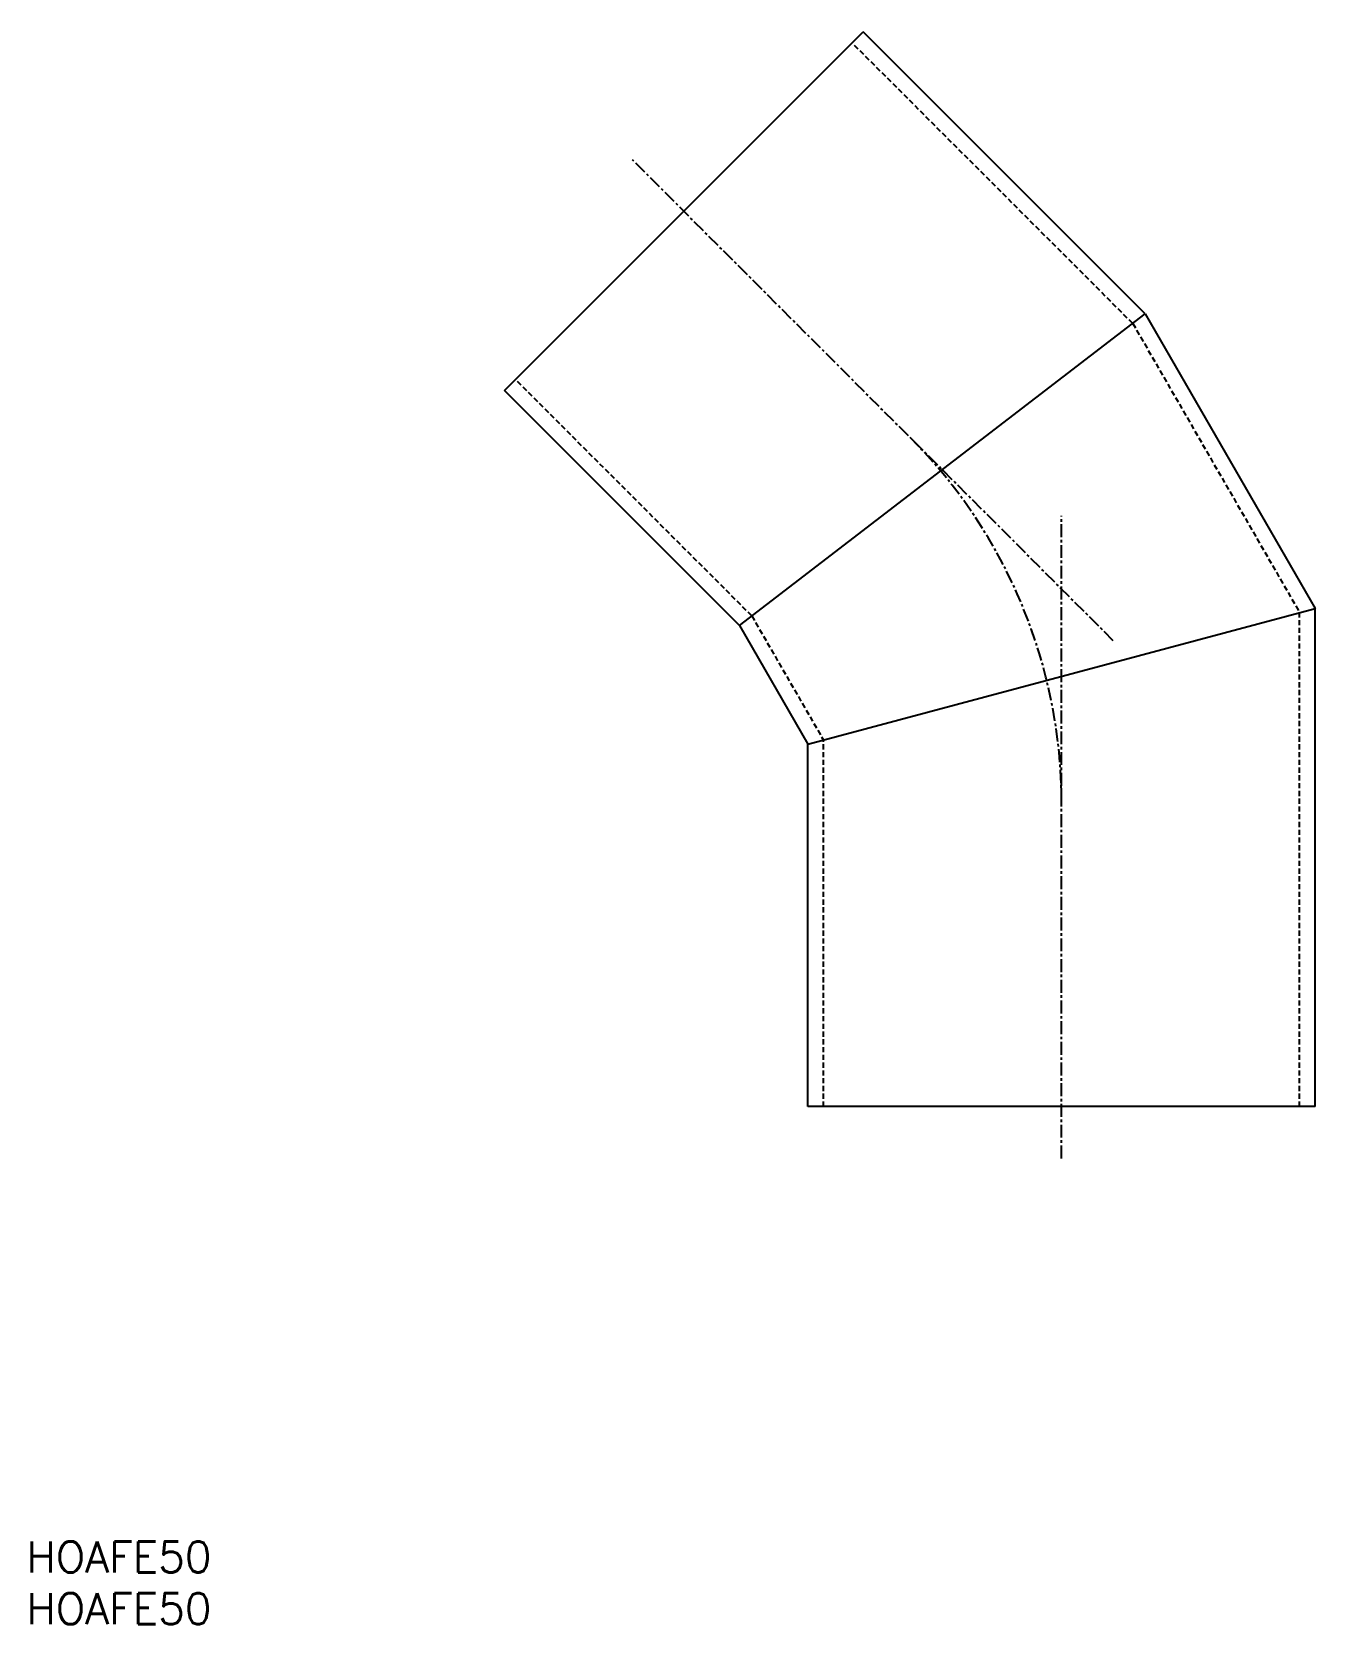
# Model space of a CAD drawing. Extents: x 1 to 124, y 0 to 154.
import ezdxf

# ---------------------------------------------------------------- set-up
doc = ezdxf.new("R2010")
doc.units = 0
doc.linetypes.add('CENTER', pattern=[2, 1.25, -0.25, 0.25, -0.25])
doc.linetypes.add('DASHED', pattern=[0.75, 0.5, -0.25])
doc.layers.get('0').update_dxf_attribs({"linetype": 'CONTINUOUS'})
doc.layers.add('CENTER', color=1, linetype='CENTER')
doc.styles.get("Standard").update_dxf_attribs({"font": 'txt.shx'})

# ---------------------------------------------------------------- blocks, each defined once
blk = doc.blocks.new('*U10')
at = {"color": 7, "linetype": 'CONTINUOUS'}
blk.add_text('HOAFE50', height=3, dxfattribs=at).set_placement((0, 0))
blk = doc.blocks.new('*U11')
at = {"color": 7, "linetype": 'CONTINUOUS'}
blk.add_text('HOAFE50', height=3, dxfattribs=at).set_placement((0, 5))

msp = doc.modelspace()

# ---------------------------------------------------------------- linework, layer by layer
at = {"color": 7, "linetype": 'CONTINUOUS'}
for p, q in [((46.18, 119.18), (80.82, 153.82)), ((108.08, 126.57), (80.82, 153.82)), ((68.87, 96.48), (108.08, 126.57)), ((108.08, 126.57), (124.5, 98.13)), ((68.87, 96.48), (46.18, 119.18)), ((75.5, 85), (124.5, 98.13)), ((124.5, 50), (124.5, 98.13)), ((68.87, 96.48), (75.5, 85)), ((75.5, 50), (75.5, 85)), ((124.5, 50), (75.5, 50))]:
    msp.add_line(p, q, dxfattribs=at)
at = {"color": 3, "linetype": 'DASHED'}
for p, q in [((106.88, 125.65), (79.76, 152.76)), ((106.88, 125.65), (123, 97.73)), ((70.07, 97.4), (47.24, 120.24)), ((70.07, 97.4), (77, 85.4)), ((123, 50), (123, 97.73)), ((77, 50), (77, 85.4))]:
    msp.add_line(p, q, dxfattribs=at)
at = {"layer": 'CENTER', "color": 1, "linetype": 'CENTER'}
for p, q in [((105, 95), (58.55, 141.45)), ((100, 45), (100, 107.07))]:
    msp.add_line(p, q, dxfattribs=at)
msp.add_arc((50, 79.29), 50, 0, 45, dxfattribs=at)

# ---------------------------------------------------------------- block references
at = {"color": 7, "linetype": 'CONTINUOUS'}
for name in ['*U11', '*U10']:
    msp.add_blockref(name, (0, 0), dxfattribs=at)

doc.saveas('drawing.dxf')
